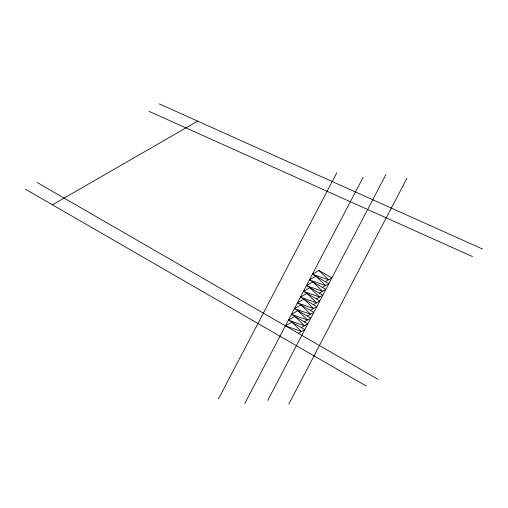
<?xml version="1.0" encoding="UTF-8"?>
<svg xmlns="http://www.w3.org/2000/svg" width="508" height="508" viewBox="0 0 508 508"><rect width="100%" height="100%" fill="white"/><g stroke="black" fill="none" stroke-linecap="round" stroke-linejoin="round"><path stroke-width="0.76" d="M218.548 398.767L336.785 172.771M244.85 403.352L363.087 177.362M267.735 400.482L385.972 174.485M288.773 404.146L407.016 178.156M322.377 287.401L328.854 283.661L312.433 274.18L318.91 270.44L331.857 277.92L325.38 281.654M309.429 279.921L315.9 276.181L325.615 285.528L309.429 279.921L325.85 289.401L319.373 293.141M306.419 285.667L312.896 281.927L322.612 291.274L306.419 285.667L322.847 295.148L316.37 298.888M303.416 291.408L309.893 287.668L319.608 297.015L303.416 291.408L319.843 300.888L313.366 304.629M300.412 297.148L306.889 293.414L316.605 302.762L300.412 297.148L316.833 306.635L310.363 310.369M297.409 302.895L303.886 299.155L313.595 308.502L297.409 302.895L313.83 312.376L307.353 316.116M294.405 308.635L300.882 304.895L310.591 314.242L294.405 308.635L310.826 318.116L304.349 321.856M291.401 314.382L297.872 310.642L307.588 319.989L291.401 314.382L307.823 323.863L301.346 327.603M288.392 320.123L294.869 316.382L304.584 325.73L288.392 320.123L304.819 329.603L298.342 333.343M52.407 204.826L197.688 121.139M312.433 274.18L328.619 279.787L318.91 270.44M159.195 103.854L482.6 249.066M149.073 111.366L472.478 256.578M37.059 182.467L377.946 379.311M25.4 189.198L366.287 386.042M291.865 322.129L285.388 325.863L301.581 331.476L291.865 322.129"/></g></svg>
